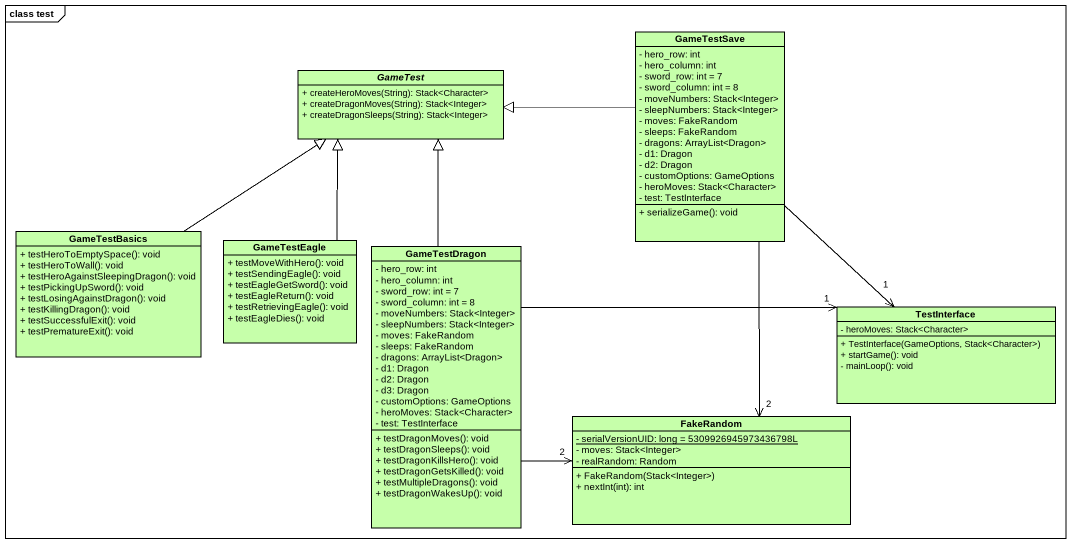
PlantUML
@startuml
mainframe class test
hide circle
hide empty members
skinparam classAttributeIconSize 0
abstract class GameTest #C6FFAA {
  + createHeroMoves(String): Stack<Character>
  + createDragonMoves(String): Stack<Integer>
  + createDragonSleeps(String): Stack<Integer>
}
class GameTestSave #C6FFAA {
  - hero_row: int
  - hero_column: int
  - sword_row: int = 7
  - sword_column: int = 8
  - moveNumbers: Stack<Integer>
  - sleepNumbers: Stack<Integer>
  - moves: FakeRandom
  - sleeps: FakeRandom
  - dragons: ArrayList<Dragon>
  - d1: Dragon
  - d2: Dragon
  - customOptions: GameOptions
  - heroMoves: Stack<Character>
  - test: TestInterface
  + serializeGame(): void
}
class GameTestBasics #C6FFAA {
  + testHeroToEmptySpace(): void
  + testHeroToWall(): void
  + testHeroAgainstSleepingDragon(): void
  + testPickingUpSword(): void
  + testLosingAgainstDragon(): void
  + testKillingDragon(): void
  + testSuccessfulExit(): void
  + testPrematureExit(): void
}
class GameTestEagle #C6FFAA {
  + testMoveWithHero(): void
  + testSendingEagle(): void
  + testEagleGetSword(): void
  + testEagleReturn(): void
  + testRetrievingEagle(): void
  + testEagleDies(): void
}
class GameTestDragon #C6FFAA {
  - hero_row: int
  - hero_column: int
  - sword_row: int = 7
  - sword_column: int = 8
  - moveNumbers: Stack<Integer>
  - sleepNumbers: Stack<Integer>
  - moves: FakeRandom
  - sleeps: FakeRandom
  - dragons: ArrayList<Dragon>
  - d1: Dragon
  - d2: Dragon
  - d3: Dragon
  - customOptions: GameOptions
  - heroMoves: Stack<Character>
  - test: TestInterface
  + testDragonMoves(): void
  + testDragonSleeps(): void
  + testDragonKillsHero(): void
  + testDragonGetsKilled(): void
  + testMultipleDragons(): void
  + testDragonWakesUp(): void
}
class TestInterface #C6FFAA {
  - heroMoves: Stack<Character>
  + TestInterface(GameOptions, Stack<Character>)
  + startGame(): void
  - mainLoop(): void
}
class FakeRandom #C6FFAA {
  {static} - serialVersionUID: long = 5309926945973436798L
  - moves: Stack<Integer>
  - realRandom: Random
  + FakeRandom(Stack<Integer>)
  + nextInt(int): int
}
GameTestSave -left-|> GameTest
GameTestSave --> "1" TestInterface
GameTestSave --> "2" FakeRandom
GameTestBasics -up-|> GameTest
GameTestEagle -up-|> GameTest
GameTestDragon -up-|> GameTest
GameTestDragon -right-> "1" TestInterface
GameTestDragon -right-> "2" FakeRandom
@enduml
